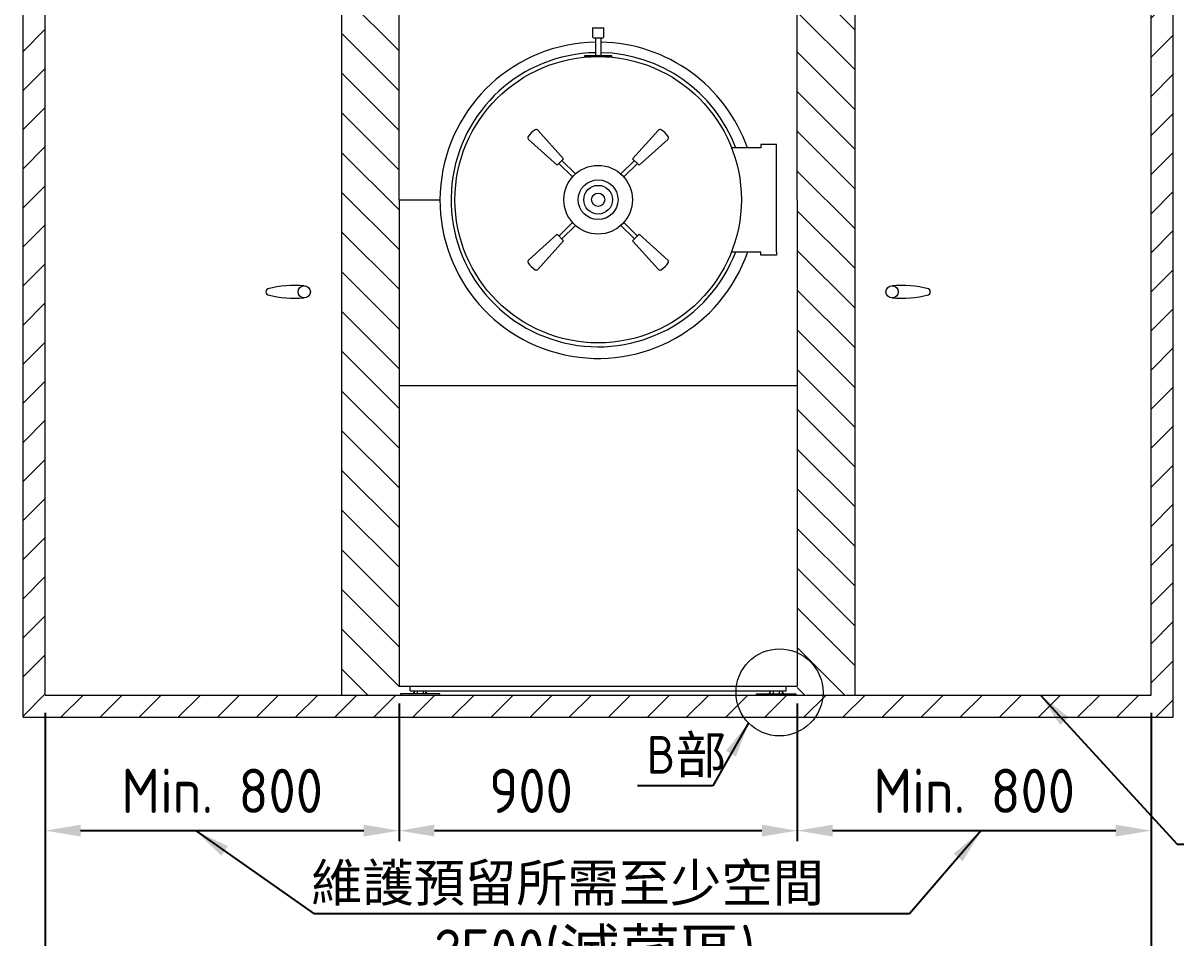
# Model space of a CAD drawing. Header units: millimetres. Extents: x 0 to 80449, y -23917 to 9476.
# Drawn here: x 8579 to 11185, y 2076 to 4144 of the extents above; entities that cross this region are included whole.
import ezdxf

# ---------------------------------------------------------------- set-up
doc = ezdxf.new("R2010")
doc.units = ezdxf.units.MM
doc.linetypes.add('CENTER2', pattern=[28.575, 19.05, -3.175, 3.175, -3.175])
doc.linetypes.add('HIDDEN', pattern=[9.525, 6.35, -3.175])
doc.layers.get('0').update_dxf_attribs({"lineweight": 15})
for name, color, linetype, lineweight in [('D', 3, 'Continuous', 13), ('H', 2, 'HIDDEN', 15), ('S', 4, 'Continuous', 15)]:
    doc.layers.add(name, color=color, linetype=linetype, lineweight=lineweight)
doc.styles.get("Standard").update_dxf_attribs({"font": 'KAIU.TTF'})
doc.styles.add('STU25', font='isocp2.shx')
doc.dimstyles.new('STU25', dxfattribs={"dimscale": 40, "dimtxt": 2.5, "dimasz": 2, "dimexe": 0.6, "dimexo": 1, "dimgap": 1, "dimtad": 1, "dimdsep": 46, "dimtxsty": 'STU25', "dimcen": 2, "dimazin": 2, "dimtfac": 1, "dimtmove": 0, "dimatfit": 3, "dimfxl": 0, "dimtolj": 1, "dimtzin": 0, "dimarcsym": 0})
doc.dimstyles.new('STU25$7', dxfattribs={"dimscale": 40, "dimtxt": 2.5, "dimasz": 2, "dimexe": 1.25, "dimexo": 0.625, "dimgap": 1, "dimtad": 1, "dimdec": 4, "dimdsep": 46, "dimtxsty": 'STU25', "dimcen": 2.5, "dimazin": 2, "dimtfac": 1, "dimtdec": 4, "dimtmove": 0, "dimatfit": 3, "dimfxl": 0, "dimtolj": 1, "dimtzin": 0, "dimarcsym": 0})

# ---------------------------------------------------------------- blocks, each defined once
blk = doc.blocks.new('*D126')
at = {"layer": 'D', "color": 0, "lineweight": -2}
for p, q in [((8628.8, 2585), (8628.8, 1912.7)), ((11128.8, 2585), (11128.8, 1912.7)), ((8708.8, 1936.7), (11048.8, 1936.7))]:
    blk.add_line(p, q, dxfattribs=at)
at = {"layer": 'D', "color": 0}
for points in [[(8708.8, 1950.1), (8708.8, 1923.4), (8628.8, 1936.7)], [(11048.8, 1950.1), (11048.8, 1923.4), (11128.8, 1936.7)]]:
    blk.add_solid(points, dxfattribs=at)
at = {"layer": 'Defpoints', "color": 0}
for p in [(8628.8, 2625), (11128.8, 2625), (11128.8, 1936.7)]:
    blk.add_point(p, dxfattribs=at)
at = {"layer": 'D', "color": 0, "insert": (9871.2, 2039.7), "char_height": 100, "attachment_point": 5, "style": 'STU25'}
blk.add_mtext('\\A1;2500({\\f標楷體|b0|i0|c136|p65;滅菌區})', dxfattribs=at)
blk = doc.blocks.new('*D127')
at = {"layer": 'D', "color": 0, "lineweight": -2}
for p, q in [((10328.8, 2606), (10328.8, 2294.5)), ((11128.8, 2585), (11128.8, 2294.5)), ((10408.8, 2318.5), (11048.8, 2318.5))]:
    blk.add_line(p, q, dxfattribs=at)
at = {"layer": 'D', "color": 0}
for points in [[(10408.8, 2331.9), (10408.8, 2305.2), (10328.8, 2318.5)], [(11048.8, 2331.9), (11048.8, 2305.2), (11128.8, 2318.5)]]:
    blk.add_solid(points, dxfattribs=at)
at = {"layer": 'Defpoints', "color": 0}
for p in [(10328.8, 2646), (11128.8, 2625), (11128.8, 2318.5)]:
    blk.add_point(p, dxfattribs=at)
at = {"layer": 'D', "color": 0, "insert": (10728.8, 2408.5), "char_height": 100, "attachment_point": 5, "style": 'STU25'}
blk.add_mtext('\\A1;Min. 800', dxfattribs=at)
blk = doc.blocks.new('*D128')
at = {"layer": 'D', "color": 0, "lineweight": -2}
for p, q in [((8628.8, 2585), (8628.8, 2294.5)), ((9428.8, 2606), (9428.8, 2294.5)), ((8708.8, 2318.5), (9348.8, 2318.5))]:
    blk.add_line(p, q, dxfattribs=at)
at = {"layer": 'D', "color": 0}
for points in [[(8708.8, 2331.9), (8708.8, 2305.2), (8628.8, 2318.5)], [(9348.8, 2331.9), (9348.8, 2305.2), (9428.8, 2318.5)]]:
    blk.add_solid(points, dxfattribs=at)
at = {"layer": 'Defpoints', "color": 0}
for p in [(9428.8, 2646), (8628.8, 2625), (9428.8, 2318.5)]:
    blk.add_point(p, dxfattribs=at)
at = {"layer": 'D', "color": 0, "insert": (9028.8, 2408.5), "char_height": 100, "attachment_point": 5, "style": 'STU25'}
blk.add_mtext('\\A1;Min. 800', dxfattribs=at)
blk = doc.blocks.new('*D129')
at = {"layer": 'D', "color": 0, "lineweight": -2}
for p, q in [((9428.8, 2606), (9428.8, 2294.5)), ((10328.8, 2606), (10328.8, 2294.5)), ((9508.8, 2318.5), (10248.8, 2318.5))]:
    blk.add_line(p, q, dxfattribs=at)
at = {"layer": 'D', "color": 0}
for points in [[(9508.8, 2331.9), (9508.8, 2305.2), (9428.8, 2318.5)], [(10248.8, 2331.9), (10248.8, 2305.2), (10328.8, 2318.5)]]:
    blk.add_solid(points, dxfattribs=at)
at = {"layer": 'Defpoints', "color": 0}
for p in [(9428.8, 2646), (10328.8, 2646), (10328.8, 2318.5)]:
    blk.add_point(p, dxfattribs=at)
at = {"layer": 'D', "color": 0, "insert": (9727, 2408.5), "char_height": 100, "attachment_point": 5, "style": 'STU25'}
blk.add_mtext('\\A1;900', dxfattribs=at)

msp = doc.modelspace()

# ---------------------------------------------------------------- hatches: boundary and pattern name
at = {"layer": 'D'}
h = msp.add_hatch(dxfattribs=at)
h.set_pattern_fill('ANSI31', color=256, scale=20, angle=90, style=0)
h.set_pattern_definition([(135, (-17162.68, -4440.126), (-44.90128, -44.90128), [])])
h.paths.add_polyline_path([(10458.786, 4411.891), (11128.786, 4411.891), (11128.786, 5324.956), (8628.786, 5324.956), (8628.786, 4411.891), (9298.786, 4411.891), (9298.786, 2624.956), (9428.786, 2624.956), (9428.786, 4424.956), (10328.786, 4424.956), (10328.786, 2624.956), (10458.786, 2624.956)])
at = {"layer": 'H', "ltscale": 5}
h = msp.add_hatch(dxfattribs=at)
h.set_pattern_fill('ANSI31', color=256, scale=500, style=0)
h.set_pattern_definition([(45, (226878.36, 23240.886), (-44.194174, 44.194174), [])])
h.paths.add_polyline_path([(11178.786, 2574.956), (11178.786, 5324.956), (11128.786, 5324.956), (11128.786, 2624.956), (8628.786, 2624.956), (8628.786, 5324.956), (8578.786, 5324.956), (8578.786, 2574.956)])
h.paths.add_polyline_path([(11178.786, 5324.956), (11128.786, 5324.956)], flags=16)
h.paths.add_polyline_path([(8578.786, 5324.956), (8628.786, 5324.956)], flags=16)

# ---------------------------------------------------------------- linework, layer by layer
for p, q in [((9298.786, 4411.891), (9298.786, 2624.956)), ((9428.786, 3744.956), (9428.786, 4424.956)), ((10328.786, 3744.956), (10328.786, 4424.956)), ((10458.786, 4411.891), (10458.786, 2624.956)), ((9866.286, 4134.156), (9866.286, 4113.156)), ((9889.286, 4133.156), (9868.286, 4133.156)), ((9891.286, 4113.156), (9891.286, 4134.156)), ((9868.286, 4111.156), (9872.786, 4111.156)), ((9872.786, 4111.156), (9872.786, 4070.656)), ((9872.786, 4111.156), (9884.786, 4111.156)), ((9884.786, 4111.156), (9884.786, 4070.656)), ((9884.786, 4111.156), (9889.286, 4111.156)), ((9909.786, 4070.656), (9847.786, 4070.656)), ((9847.786, 4070.656), (9847.786, 4068.656)), ((9847.786, 4068.656), (9909.786, 4068.656)), ((9909.786, 4068.656), (9909.786, 4070.656)), ((10246.823, 3862.456), (10180.872, 3862.456)), ((10281.823, 3869.956), (10246.823, 3869.956)), ((10246.823, 3869.956), (10246.823, 3862.456)), ((10281.823, 3862.456), (10281.823, 3869.956)), ((10281.823, 3627.456), (10281.823, 3862.456)), ((9428.786, 3744.956), (9428.786, 3324.956)), ((9428.786, 3744.956), (9521.288, 3744.956)), ((9428.786, 3744.956), (9521.288, 3744.956)), ((10328.786, 3744.956), (10328.786, 3324.956)), ((10181.807, 3627.456), (10246.823, 3627.456)), ((10246.823, 3619.956), (10246.823, 3627.456)), ((10281.823, 3627.456), (10281.823, 3619.956)), ((10281.823, 3619.956), (10246.823, 3619.956)), ((9428.786, 3324.956), (10328.786, 3324.956)), ((9428.786, 3324.956), (9428.786, 2644.956)), ((9428.786, 3324.956), (10328.786, 3324.956)), ((10328.786, 3324.956), (10328.786, 2644.956)), ((9428.786, 2644.956), (10328.786, 2644.956)), ((9453.786, 2634.956), (9453.786, 2644.956)), ((9453.786, 2634.956), (10303.786, 2634.956)), ((10303.786, 2634.956), (10303.786, 2644.956))]:
    msp.add_line(p, q)
at = {"linetype": 'Continuous'}
for p, q in [((9742.465, 3902.49), (9800.801, 3837.79)), ((10015.108, 3902.49), (9956.771, 3837.79)), ((9785.952, 3822.941), (9721.252, 3881.277)), ((9971.621, 3822.941), (10036.321, 3881.277)), ((9800.801, 3837.79), (9785.952, 3822.941)), ((9827.309, 3803.151), (9796.736, 3833.724)), ((9930.264, 3803.151), (9960.837, 3833.724)), ((9956.771, 3837.79), (9971.621, 3822.941)), ((9790.018, 3827.007), (9820.591, 3796.433)), ((9967.555, 3827.007), (9936.981, 3796.433)), ((9820.591, 3693.479), (9790.018, 3662.905)), ((9796.736, 3656.188), (9827.309, 3686.761)), ((9960.837, 3656.188), (9930.264, 3686.761)), ((9936.981, 3693.479), (9967.555, 3662.905)), ((9721.252, 3608.635), (9785.952, 3666.971)), ((9800.801, 3652.122), (9742.465, 3587.421)), ((9785.952, 3666.971), (9800.801, 3652.122)), ((9971.621, 3666.971), (9956.771, 3652.122)), ((9956.771, 3652.122), (10015.108, 3587.421)), ((10036.321, 3608.635), (9971.621, 3666.971)), ((9463.048, 2634.956), (9463.048, 2627.956)), ((9469.688, 2634.956), (9469.688, 2627.956)), ((9482.967, 2634.956), (9482.967, 2627.956)), ((9489.606, 2627.956), (9489.606, 2634.956)), ((10267.967, 2627.956), (10267.967, 2634.956)), ((10274.606, 2634.956), (10274.606, 2627.956)), ((10287.885, 2634.956), (10287.885, 2627.956)), ((10294.525, 2634.956), (10294.525, 2627.956)), ((9520.827, 2627.956), (9431.827, 2627.956)), ((9431.827, 2627.956), (9431.827, 2624.956)), ((9431.827, 2624.956), (9520.827, 2624.956)), ((9520.827, 2624.956), (9520.827, 2627.956)), ((10236.746, 2624.956), (10236.746, 2627.956)), ((10236.746, 2627.956), (10325.746, 2627.956)), ((10325.746, 2624.956), (10236.746, 2624.956)), ((10325.746, 2627.956), (10325.746, 2624.956))]:
    msp.add_line(p, q, dxfattribs=at)
at = {"linetype": 'CENTER2'}
for p, q in [((9463.048, 2631.237), (9459.767, 2627.956)), ((9489.606, 2631.237), (9492.887, 2627.956)), ((10267.967, 2631.237), (10264.686, 2627.956)), ((10294.525, 2631.237), (10297.805, 2627.956))]:
    msp.add_line(p, q, dxfattribs=at)
for centre, radius in [((9878.786, 3744.956), 323.7), ((9878.786, 3744.956), 77.55), ((9878.786, 3744.956), 45), ((9878.786, 3744.956), 32.5), ((9878.786, 3744.956), 15), ((9214.379, 3536.789), 13.838), ((10543.194, 3536.789), 13.838)]:
    msp.add_circle(centre, radius)
for centre, radius, start, end in [((9868.286, 4131.156), 2, 90, 180), ((9889.286, 4131.156), 2, 0, 90), ((9878.786, 3743.756), 357.5, 90.961653, 341.015359), ((9868.286, 4113.156), 2, 180, 270), ((9878.786, 3743.756), 357.5, 19.391911, 89.038347), ((9889.286, 4113.156), 2, 270, 0), ((9878.786, 3744.956), 332.5, 91.033965, 339.305597), ((9878.786, 3744.956), 332.5, 20.694403, 88.966035), ((9194.749, 3298.906), 252.485, 85.540935, 104.343446), ((10562.824, 3298.906), 252.485, 75.656554, 94.459065), ((9135.362, 3536.789), 7.438, 92.871294, 267.128706), ((9194.749, 3774.672), 252.485, 255.656554, 274.459065), ((10562.824, 3774.672), 252.485, 265.540935, 284.343446), ((10622.211, 3536.789), 7.438, 272.871294, 87.128706)]:
    msp.add_arc(centre, radius, start, end)
at = {"linetype": 'Continuous'}
for centre, radius, start, end in [((9724.792, 3884.817), 5.007, 146.352885, 225), ((9767.053, 3856.689), 55.773, 123.647115, 146.352885), ((9738.925, 3898.95), 5.007, 39.078128, 123.647115), ((10018.648, 3898.95), 5.007, 56.352885, 140.921872), ((9990.52, 3856.689), 55.773, 33.647115, 56.352885), ((10032.781, 3884.817), 5.007, 315, 33.647115), ((9724.792, 3605.094), 5.007, 129.078128, 213.647115), ((9767.053, 3633.222), 55.773, 213.647115, 236.352885), ((9990.52, 3633.222), 55.773, 303.647115, 326.352885), ((10032.781, 3605.094), 5.007, 326.352885, 50.921872), ((9738.925, 3590.962), 5.007, 236.352885, 315), ((10018.648, 3590.962), 5.007, 225, 303.647115)]:
    msp.add_arc(centre, radius, start, end, dxfattribs=at)
at = {"layer": 'D'}
msp.add_circle((10288.785, 2631.072), 98.378, dxfattribs=at)
at = {"layer": 'S', "linetype": 'Continuous'}
for p, q in [((8578.786, 2574.956), (8578.786, 5324.956)), ((8628.786, 2624.956), (8628.786, 5324.956)), ((11128.786, 2624.956), (11128.786, 5324.956)), ((11178.786, 2574.956), (11178.786, 5324.956)), ((8628.786, 2624.956), (11128.786, 2624.956)), ((8578.786, 2574.956), (11178.786, 2574.956))]:
    msp.add_line(p, q, dxfattribs=at)

# ---------------------------------------------------------------- texts
at = {"layer": 'D', "color": 11, "char_height": 85, "attachment_point": 1}
for s, insert in [('{\\Fisocp2.shx;\\C3;B\\f標楷體|b0|i0|c136|p65;部}', (9988.269, 2532.456)), ('{\\C3;維護預留所需至少空間}', (9229.815, 2243.116))]:
    msp.add_mtext(s, dxfattribs=dict(at, insert=insert))

# ---------------------------------------------------------------- dimensions: what is measured, and where the dimension line sits
at = {"layer": 'D'}
dim = msp.add_linear_dim(base=(9428.786, 2318.537), p1=(8628.786, 2624.956), p2=(9428.786, 2645.956), text='Min. <>', dimstyle='STU25', dxfattribs=at)
dim.commit()
dim.dimension.update_dxf_attribs({"geometry": '*D128', "text_midpoint": (9028.786, 2408.537)})
dim = msp.add_linear_dim(base=(10328.786, 2318.537), p1=(9428.786, 2645.956), p2=(10328.786, 2645.956), dimstyle='STU25', dxfattribs=at)
dim.commit()
dim.dimension.update_dxf_attribs({"geometry": '*D129', "text_midpoint": (9727.001, 2318.537), "dimtype": 160})
for base, p1, text, picture, middle in [((11128.786, 2318.537), (10328.786, 2645.956), 'Min. <>', '*D127', (10728.786, 2318.537)), ((11128.786, 1936.717), (8628.786, 2624.956), '<>({\\f標楷體|b0|i0|c136|p65;滅菌區})', '*D126', (9871.212, 1936.717))]:
    dim = msp.add_linear_dim(base=base, p1=p1, p2=(11128.786, 2624.956), text=text, dimstyle='STU25', dxfattribs=at)
    dim.commit()
    dim.dimension.update_dxf_attribs({"geometry": picture, "text_midpoint": middle, "dimtype": 160})

# ---------------------------------------------------------------- leaders
for points in [[(10878.599, 2624.956), (11187.695, 2288.047), (12579.826, 2288.047)], [(10218.715, 2561.894), (10137.67, 2420.005), (9967.477, 2420.005)], [(8968.874, 2318.537), (9236.636, 2130.364)], [(10744.921, 2318.537), (10582.74, 2130.364), (9236.636, 2130.364)]]:
    msp.add_leader(points, dimstyle='STU25$7', override={"dimgap": 1, "dimtad": 0}, dxfattribs=at)

doc.saveas('drawing.dxf')
